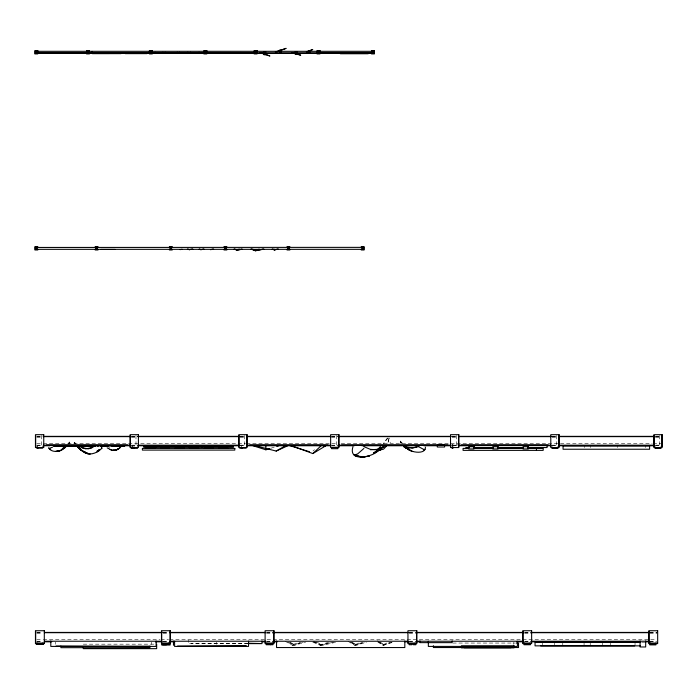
<?xml version="1.0" encoding="UTF-8"?>
<svg xmlns="http://www.w3.org/2000/svg" width="697" height="697" viewBox="0 0 697 697"><rect width="100%" height="100%" fill="white"/><g stroke="black" fill="none" stroke-linecap="round" stroke-linejoin="round"><path stroke-width="0.52" stroke-dasharray="3.48 2.61" d="M389.013 438.988L389.092 437.934M389.013 438.256L388.037 443.135M69.073 443.344L69.526 441.994L69.273 443.64M388.839 439.519L388.037 442.412M69.221 443.388L69.526 442.804M68.933 443.414L69.491 442.02L68.393 443.205M387.427 437.995L383.446 443.257M387.994 437.951L383.446 443.98M67.844 444.529L69.491 442.752M312.988 451.011L314.521 449.696M378.576 641.989L382.914 644.795L388.595 642.277M382.914 644.795L384.317 644.795L389.998 642.277M350.504 642.303L354.738 644.795L361.403 642.103M354.738 644.795L356.42 644.795L363.085 642.103M287.966 642.303L292.452 644.795L299.51 642.103M292.452 644.795L294.692 644.795L301.749 642.103M377.704 641.937L382.914 645.3L392.385 642.042M382.914 645.3L393.788 642.042M270.854 448.241L274.818 446.995M347.969 641.31L354.738 645.3L365.123 642.042M354.738 645.3L356.42 645.3L366.805 642.042M313.615 641.937L320.176 644.795L329.454 642.024M320.176 644.795L322.702 644.795L331.972 642.024M285.282 641.31L292.452 645.3L303.543 642.007M292.452 645.3L294.692 645.3L305.783 642.007M312.683 642.042L320.176 645.3L333.575 642.19M320.176 645.3L322.702 645.3L336.093 642.19M36.767 436.357L42.203 436.357M131.35 436.357L136.786 436.357M240.073 436.357L245.51 436.357M331.406 436.357L336.843 436.357M452.092 436.357L457.528 436.357M552.111 436.357L557.548 436.357M655.407 436.357L661.923 436.357M36.767 436.636L42.203 436.636M131.35 436.636L136.786 436.636M240.073 436.636L245.51 436.636M331.406 436.636L336.843 436.636M452.092 436.636L457.528 436.636M552.111 436.636L557.548 436.636M655.407 436.636L661.923 436.636M36.767 437.481L42.203 437.481M131.35 437.481L136.786 437.481M240.073 437.481L245.51 437.481M331.406 437.481L336.843 437.481M452.092 437.481L457.528 437.481M552.111 437.481L557.548 437.481M655.407 437.481L661.923 437.481M36.767 443.362L42.203 443.362M43.284 443.362L245.51 443.362M246.599 443.362L336.843 443.362M341.19 443.362L652.139 443.362M653.228 443.362L660.834 443.362M36.767 445.183L42.203 445.183M131.35 445.183L136.786 445.183M240.073 445.183L245.51 445.183M331.406 445.183L336.843 445.183M452.092 445.183L457.528 445.183M552.111 445.183L557.548 445.183M655.407 445.183L660.834 445.183M36.767 445.74L42.203 445.74M131.35 445.74L136.786 445.74M240.073 445.74L245.51 445.74M331.406 445.74L336.843 445.74M452.092 445.74L457.528 445.74M552.111 445.74L557.548 445.74M655.407 445.74L660.834 445.74M96.656 446.158L98.817 446.158M96.656 446.446L98.817 446.446M36.767 632.414L42.212 632.414M163.081 632.414L168.526 632.414M266.524 632.414L273.058 632.414M409.174 632.414L415.708 632.414M524.597 632.414L531.131 632.414M649.822 632.414L657.445 632.414M36.767 632.693L42.212 632.693M163.081 632.693L168.526 632.693M266.524 632.693L273.058 632.693M409.174 632.693L415.708 632.693M524.597 632.693L531.131 632.693M649.822 632.693L657.445 632.693M36.767 633.529L42.212 633.529M163.081 633.529L168.526 633.529M266.524 633.529L273.058 633.529M409.174 633.529L415.708 633.529M524.597 633.529L531.131 633.529M649.822 633.529L657.445 633.529M36.767 639.419L42.212 639.419M43.301 639.419L159.813 639.419M160.902 639.419L168.526 639.419M169.615 639.419L656.356 639.419M36.767 641.231L42.212 641.231M163.081 641.231L168.526 641.231M266.524 641.231L273.058 641.231M409.174 641.231L415.708 641.231M524.597 641.231L531.131 641.231M649.822 641.231L656.356 641.231M36.767 641.798L42.212 641.798M163.081 641.798L168.526 641.798M266.524 641.798L273.058 641.798M409.174 641.798L415.708 641.798M524.597 641.798L531.131 641.798M649.822 641.798L656.356 641.798M641.58 642.216L644.838 642.216M452.78 643.052L515.292 643.052M247.94 643.253L191.117 643.505M247.94 643.505L188.321 643.619L188.321 640.116M83.291 644.176L156.668 644.176M316.142 641.937L322.702 644.795M313.328 641.223L322.702 645.3M290.213 642.303L294.692 644.795M289.316 642.312L294.692 645.3M352.185 642.303L356.42 644.795M351.34 642.312L356.42 645.3M452.013 444.259L454.139 445.522L457.328 444.224L457.328 445.017L454.139 446.019L452.013 444.764M379.97 641.989L384.317 644.795M377.365 640.813L384.317 645.3M402.361 443.187L400.348 441.07L400.949 443.527M401.69 443.214L400.348 441.802L400.784 443.606M74.422 443.065L74.858 443.545M75.555 443.527L74.422 442.334L75.45 443.527M74.867 443.475L74.178 442.264L74.361 443.44M401.28 443.414L400.348 441.07L400.923 443.405M659.728 435.52L659.728 446.446M645.683 445.88L645.683 447.561M635.037 642.216L635.037 644.943M617.673 445.88L617.673 447.561M610.389 642.216L610.389 644.943M602.269 642.216L602.269 644.943M590.507 445.88L590.507 447.561M590.228 642.216L590.228 644.943M584.626 445.88L584.626 447.561M584.069 642.216L584.069 644.943M562.775 642.216L562.775 644.943M556.659 435.52L556.659 446.446M554.376 642.216L554.376 644.943M542.614 642.216L542.614 644.943M513.21 642.312L513.21 644.359M456.396 435.52L456.396 446.446M390.181 442.133L390.181 442.856M336.52 435.52L336.52 446.446M244.656 435.52L244.656 446.446M216.323 642.19L216.323 644.263M151.624 642.12L151.624 644.272M135.985 435.52L135.985 446.446M55.281 642.12L55.281 644.272M41.323 435.52L41.323 446.446"/><path stroke-width="1.05" d="M87.787 453.817C92.797 454.714 98.721 451.865 101.779 448.258M352.97 446.699C347.759 462.738 373.575 457.337 379.325 449.582L376.223 451.978M101.771 447.875L101.405 448.319M35.329 53.469L37.403 53.251M86.881 53.251L89.077 53.251M87.003 53.469L86.881 51.003L88.972 51.116L88.972 53.355M35.399 249.517L37.472 249.299M37.35 247.06L35.399 247.06M149.759 53.251L151.955 53.251M204.23 53.251L206.434 53.251M95.498 249.299L97.693 249.299M97.563 247.06L95.62 247.06M254.51 53.251L256.705 53.251M169.711 249.299L171.915 249.299M171.784 247.06L169.841 247.06M317.388 53.251L319.583 53.251M224.329 249.299L226.525 249.299M226.403 247.06L224.451 247.06M371.858 53.251L373.932 53.251M287.347 249.299L289.543 249.299M289.421 247.06L287.469 247.06M361.569 249.299L363.642 249.517M363.642 247.06L361.691 247.06M386.565 446.019L383.516 449.182L378.21 450.454M380.396 447.622L374.28 453.198L377.486 450.602M377.486 449.879L380.396 446.89L377.251 450.096M379.76 448.258L373.792 453.294L376.833 451.255L373.583 453.25L379.682 449.129L374.908 452.362M291.668 445.74L312.857 453.581L321.073 445.74M119.579 448.127L118.202 449.042L120.668 447.274M363.886 448.459L357.718 453.852L355.034 454.914L356.925 455.35M377.608 450.184L379.325 448.859M63.096 448.258L64.324 447.343M377.513 450.297L380.327 448.389L378.724 449.382M376.746 451.578L379.813 449.365L377.312 451.125M62.373 448.763L64.22 447.465M119.666 448.049L115.58 450.227L111.433 450.009M62.251 448.772L63.488 447.979M379.447 449.574L375.91 451.691L381.642 448.624L375.622 451.595M385.798 445.949L377.922 450.611L380.466 449.722L378.427 450.349M99.14 449.835L97.075 451.116L99.366 449.696M97.075 451.848L99.366 450.428M378.654 449.434L383.603 446.594L377.033 449.365L370.455 449.757M312.857 453.581L325.839 445.74M378.776 449.6L380.928 448.328M63.383 448.607L65.457 447.326L62.12 449.487L65.823 446.899L60.874 450.384L55.699 451.403L59.28 451.037L62.695 449.286C59.411 452.257 50.768 452.571 48.581 447.674M52.563 447.178L49.034 448.511L50.742 449.277M255.259 445.74L276.169 451.064L285.5 445.74M375.012 452.283L380.327 449.112L377.922 450.611L381.093 449.243L376.415 451.281M109.054 447.065L109.525 446.821M323.434 446.62L325.272 445.74M93.067 447.317L88.327 448.851L82.019 447.735M276.169 451.064L287.748 445.74M306.384 51.918L312.753 49.461L307.29 51.953M423.602 449.922L424.97 449.417L423.488 449.321L418.583 446.655L412.746 447.953L406.909 447.038M91.899 447.735L85.583 448.851L80.852 447.317M275.367 51.935L286.145 48.346L276.343 52.005M416.275 447.038L411.901 447.979L407.527 447.474M253.011 445.74L265.897 449.8L269.861 448.554M276.796 446.368L278.783 445.74M239.489 249.16L236.884 249.665M252.654 249.212L255.285 250.223L259.232 249.186M272.17 249.099L274.191 249.883L277.815 249.134M274.191 249.883L278.521 249.134M234.026 249.073L236.884 250.162L241.641 249.195M236.884 250.162L242.347 249.195M250.894 249.047L255.285 250.728L263.178 249.117M255.285 250.728L263.884 249.117M379.133 450.166L379.804 450.035L377.896 450.332M182.1 249.265L180 249.631M213.195 249.186L210.468 249.631L213.613 249.186M199.124 249.169L200.753 249.631L203.681 249.186M200.753 249.631L204.099 249.186M187.397 249.169L189.183 249.631L192.416 249.186M189.183 249.631L192.834 249.186M376.938 449.757L370.368 449.365L363.79 446.594M279.915 50.698L280.621 50.698M308.274 50.698L309.956 50.698M308.762 51.256L309.468 51.256M35.678 51.534L36.932 51.534L36.932 52.989M373.592 51.534L372.329 51.534L372.329 52.989M264.024 51.813L265.705 51.813M295.249 51.813L296.931 51.813M88.833 52.658L150.003 52.658M151.711 52.658L204.474 52.658M206.19 52.658L254.753 52.658M319.339 52.658L372.102 52.658M279.427 52.798L281.109 52.798M308.274 52.798L309.956 52.798M35.678 52.989L92.178 52.989M120.424 52.989L149.759 52.989M151.937 52.989L204.09 52.989M206.26 52.989L294.273 52.989M296.443 52.989L322.519 52.989M368.155 52.989L373.592 52.989M109.281 53.495L92.196 53.495L92.196 51.395M92.265 53.634L121.043 53.634M340.345 53.747L368.182 53.747M37.83 246.607L34.92 246.607L34.92 249.97L37.83 249.97M95.141 246.607L98.05 246.607M169.354 246.607L172.272 246.607M223.972 246.607L226.882 246.607M286.99 246.607L289.9 246.607M361.212 246.607L364.122 246.607L364.122 249.97L361.212 249.97M35.678 247.452L363.364 247.365L363.364 249.326L35.678 249.326L35.678 247.365M35.678 247.592L37.08 247.592L37.08 249.047L35.678 249.047M363.364 247.592L361.961 247.592L361.961 249.047L363.364 249.047M100.882 249.439L115.162 249.439M274.191 249.378L274.888 249.378M95.141 249.97L98.05 249.97M169.354 249.97L172.272 249.97M223.972 249.97L226.882 249.97M286.99 249.97L289.9 249.97M255.285 250.223L255.982 250.223L254.231 249.552M43.284 436.357L130.269 436.357M137.875 436.357L238.993 436.357M246.599 436.357L330.317 436.357M337.932 436.357L451.003 436.357M458.609 436.357L551.031 436.357M558.637 436.357L654.317 436.357M43.284 436.636L130.269 436.636M137.875 436.636L238.993 436.636M246.599 436.636L330.317 436.636M337.932 436.636L451.003 436.636M458.609 436.636L551.031 436.636M558.637 436.636L654.317 436.636M46.316 445.043L127.542 445.043M249.657 445.043L328.078 445.043M341.521 445.043L447.944 445.043M461.388 445.043L548.217 445.043M43.284 445.183L130.269 445.183M137.875 445.183L238.993 445.183M246.599 445.183L330.317 445.183M337.932 445.183L451.003 445.183M458.609 445.183L551.031 445.183M558.637 445.183L654.317 445.183M43.284 445.74L49.809 445.74M53.068 445.74L95.472 445.74M99.819 445.74L108.523 445.74M110.692 445.74L120.485 445.74M122.655 445.74L130.269 445.74M137.875 445.74L238.993 445.74M246.599 445.74L330.317 445.74M337.932 445.74L354.242 445.74M361.848 445.74L381.416 445.74M385.763 445.74L419.472 445.74M423.82 445.74L436.871 445.74M444.477 445.74L451.003 445.74M458.609 445.74L473.829 445.74M546.675 445.74L551.031 445.74M558.637 445.74L654.317 445.74M53.442 446.158L95.576 446.158M99.898 446.158L108.54 446.158M110.692 446.158L124.737 446.158L112.853 446.446M54.523 446.446L95.576 446.446M100.978 446.446L107.46 446.446M469.116 447.561L465.875 447.561L469.116 447.84M473.446 447.561L492.91 447.561M498.189 447.561L523.186 447.561M527.516 447.561L547.093 447.561L547.093 445.601L474.274 445.601L474.274 447.561M473.446 447.84L492.91 447.84M498.311 447.84L523.186 447.84M527.516 447.84L543.73 447.561M239.716 448.119L246.154 448.119M146.1 448.197L154.908 448.197M160.667 448.197L169.476 448.197M175.235 448.197L184.043 448.197M189.793 448.197L198.601 448.197M204.36 448.197L213.169 448.197M218.919 448.197L227.727 448.197M37.812 448.406L37.089 448.406L37.089 446.725M242.094 448.406L241.362 448.406L241.362 446.725M468.523 448.406L463.069 448.406L463.069 450.367L543.172 450.367L543.172 448.406L527.821 448.406M473.864 448.406L493.406 448.406M497.606 448.406L523.499 448.406M44.39 632.414L161.992 632.414M169.615 632.414L265.435 632.414M273.058 632.414L408.085 632.414M416.797 632.414L523.508 632.414M531.131 632.414L648.733 632.414M44.39 632.693L161.992 632.693M169.615 632.693L265.435 632.693M273.058 632.693L408.085 632.693M416.797 632.693L523.508 632.693M531.131 632.693L648.733 632.693M44.39 641.231L161.992 641.231M169.615 641.231L265.435 641.231M273.058 641.231L408.085 641.231M416.797 641.231L523.508 641.231M531.131 641.231L648.733 641.231M44.39 641.798L51.735 641.798M155.457 641.798L161.992 641.798M169.615 641.798L173.971 641.798M262.168 641.798L265.435 641.798M273.058 641.798L277.415 641.798M404.818 641.798L408.085 641.798M416.797 641.798L420.064 641.798M516.974 641.798L523.508 641.798M531.131 641.798L640.02 641.798M645.466 641.798L648.733 641.798M640.491 642.216L535.052 642.216L535.052 645.858L640.491 645.858M44.077 643.052L35.678 643.052L35.678 631.29M265.339 643.052L273.738 643.052L273.738 631.29M408.181 643.052L416.579 643.052L416.579 631.29M516.372 643.052L518.524 643.052L518.524 647.539L433.386 647.539L433.386 645.744M531.41 643.052L523.011 643.052L523.011 631.29M657.445 643.052L649.046 643.052L649.046 631.29M249.012 643.253L259.737 643.505M248.977 643.619L261.976 643.619L261.976 640.987M411.84 643.732L415.063 643.732L415.063 643.087M655.929 643.732L649.743 643.758L649.743 644.873L655.903 644.873L655.929 643.087M165.912 643.897L170.112 643.897L170.112 645.013L161.713 645.013L161.713 643.897M149.951 646.276L55.838 646.276L149.951 646.642M360.053 456.744L363.555 457.014L354.242 455.42L360.715 456.805M90.227 454.069C84.668 454.069 80.504 449.783 76.836 446.141L81.209 450.245L77.106 446.428M357.152 455.437L357.875 455.568M356.969 455.35L354.242 454.697L356.176 455.185M412.668 451.586L406.778 448.197C410.333 452.536 425.867 454.932 425.44 447.178M187.815 249.169L189.61 249.631M292.496 52.545L300.712 55.176L291.468 52.658M199.551 249.169L201.172 249.631M289.987 445.74L309.416 451.7M405.541 446.925L406.063 447.091M86.367 452.623L87.787 453.085M260.826 52.597L269.905 56.013L259.824 52.658M234.723 249.073L237.581 250.162M251.6 249.047L255.982 250.728M110.048 449.478L111.555 450.053L107.199 447.866M272.875 249.099L274.888 249.883M405.018 446.664L406.307 447.308L404.513 446.333M406.307 448.032L403.964 447.021M403.999 446.385L405.454 447.143M405.933 447.831L407.815 448.851L404.513 447.065L409.165 449.783L404.068 446.193M85.522 452.318L83.37 451.133L85.653 452.397M85.653 453.12L81.087 450.14M405.933 447.108L407.553 448.049L405.305 446.577L407.318 447.936M405.706 446.611L408.564 448.746M405.706 447.343L407.353 448.31L405.828 447.404M408.564 449.469L410.611 450.715M404.033 446.298L405.584 447.256M409.008 449.007L406.935 447.631L408.86 448.938M406.177 447.587L407.928 448.912M407.928 448.18L406.403 447.047M79.109 447.631L80.512 448.885M404.382 445.941L406.403 447.779L404.312 445.88M661.923 435.52L661.923 446.446M660.948 446.864L660.948 448.406L655.067 448.406L655.067 446.864M660.242 448.406L656.043 448.406M654.082 435.52L654.082 446.446M650.554 643.087L650.554 643.732M645.683 640.979L645.683 646.973L640.081 646.973L640.081 640.979M634.758 645.858L540.654 645.858M558.855 435.52L558.855 446.446M557.879 446.864L557.879 448.406L551.998 448.406L551.998 446.864M536.455 448.406L536.455 450.367M530.434 643.619L530.434 644.734L523.987 644.734L523.987 643.619M529.894 643.087L529.894 643.732L524.519 643.732L524.519 643.087M517.409 641.284L517.409 646.415L428.341 646.415L428.341 641.284M510.962 647.679L464.193 647.679M458.591 435.52L458.591 446.446M452.884 446.725L452.884 448.406L452.161 448.406L452.161 446.725M452.153 640.952L452.153 642.634L419.942 642.634L419.942 640.952M415.882 643.619L415.882 644.734L413.391 644.734L413.391 643.619M411.875 643.619L411.875 644.734L409.156 644.734L409.156 643.619M404.818 641.057L404.818 647.539L276.543 647.539L276.543 641.057M373.949 53.355L373.949 51.116L371.963 51.116L371.963 53.355M363.729 247.165L363.729 249.413M338.716 435.52L338.716 446.446M319.479 53.355L319.479 51.116L317.492 51.116L317.492 53.355M319.113 52.989L319.113 51.534L317.849 51.534L317.849 52.989M296.931 52.658L296.931 54.34L295.249 54.34L295.249 52.658M296.443 52.38L296.443 53.913L295.737 53.913L295.737 52.38M281.109 51.909L281.109 50.132L279.427 50.132L279.427 51.909M272.231 643.087L272.231 643.732M270.549 643.758L270.549 644.734M266.855 643.087L266.855 643.732M265.897 445.74L265.897 449.8M265.705 52.798L265.705 54.758L264.024 54.758L264.024 52.798M265.208 52.38L265.208 54.34L264.512 54.34L264.512 52.38M256.601 53.355L256.601 51.116L254.614 51.116L254.614 53.355M256.235 52.989L256.235 51.534L254.971 51.534L254.971 52.989M248.533 641.162L248.533 646.415L174.59 646.415L174.59 641.162M246.921 52.484L246.921 53.103M246.851 435.52L246.851 446.446M246.677 52.484L246.668 53.103L248.602 53.103L240.517 52.484M239.01 435.52L239.01 446.446M236.841 52.484L236.841 53.103M236.588 52.484L236.588 53.103L238.522 53.103L230.428 52.484M226.752 52.484L226.76 53.103M226.508 52.484L226.508 53.103L228.442 53.103L220.348 52.484M216.671 52.484L216.671 53.103M216.427 52.484L216.427 53.103L218.353 53.103L210.267 52.484M206.329 53.355L206.329 51.116L204.334 51.116L204.334 53.355M202.113 446.307L202.113 447.282M199.046 52.319L199.046 53.164L190.359 53.164L190.359 52.319M189.018 446.307L189.018 447.282M187.841 52.319L187.841 53.164L179.721 53.164L179.721 52.319M177.195 52.319L177.195 53.164L165.154 53.164L165.154 52.319M173.475 641.153L173.475 645.3M170.112 631.29L170.112 643.052L161.713 643.052L161.713 631.29M168.604 643.087L168.604 643.732L162.689 643.671L162.689 644.734L166.417 644.734L166.417 643.671M162.915 52.319L162.915 53.164L155.074 53.164L155.074 52.319M156.668 644.176L156.668 648.654L83.291 648.654L83.291 646.868M156.111 641.048L156.111 646.415L50.803 646.415L50.803 641.048M155.692 446.307L155.692 447.282M151.85 53.355L151.955 51.003L149.864 51.116L149.864 53.355M149.951 646.136L149.951 647.679L60.883 647.679L60.883 646.136M146.919 52.937L146.919 53.634L125.242 53.634L125.242 52.937M137.483 447.004L137.483 448.267L131.184 448.267L131.184 447.004M134.26 447.004L134.26 448.267M132.953 446.725L132.953 448.406L132.221 448.406L132.221 446.725M130.339 435.52L130.339 446.446M101.779 447.526L101.771 448.607M88.615 52.989L88.615 51.534L87.352 51.534L87.352 52.989M86.846 53.05L37.438 53.05M42.709 643.732L42.709 644.455M42.534 446.864L42.534 448.119L37.22 448.119L37.22 446.864M42.569 643.087L42.569 643.732M37.298 53.355L37.298 51.116L35.312 51.116L35.312 53.355M37.185 643.087L37.185 643.732M37.046 643.732L37.046 644.455M35.678 435.52L35.678 446.446M35.312 247.165L35.312 249.413M117.035 449.696L118.412 448.92L115.58 450.227L117.035 449.696M369.236 456.073L362.963 457.023L369.236 456.073M115.667 450.201L112.818 450.34L115.667 450.201M37.76 50.559L34.85 50.559L34.85 53.913L37.76 53.913L37.76 50.559M89.434 50.559L86.524 50.559L86.524 53.913L89.434 53.913L89.434 50.559M152.312 50.559L149.402 50.559L149.402 53.913L152.312 53.913L152.312 50.559M206.791 50.559L203.873 50.559L203.873 53.913L206.791 53.913L206.791 50.559M257.062 50.559L254.152 50.559L254.152 53.913L257.062 53.913L257.062 50.559M319.94 50.559L317.03 50.559L317.03 53.913L319.94 53.913L319.94 50.559M374.411 50.559L371.501 50.559L371.501 53.913L374.411 53.913L374.411 50.559M373.592 51.308L35.678 51.308L35.678 53.268L373.592 53.268L373.592 51.308M151.484 51.534L150.23 51.534L150.23 52.989L151.484 52.989L151.484 51.534M205.964 51.534L204.7 51.534L204.7 52.989L205.964 52.989L205.964 51.534M368.46 52.824L322.702 52.824L322.702 53.381L368.46 53.381L368.46 52.824M97.292 247.592L95.89 247.592L95.89 249.047L97.292 249.047L97.292 247.592M171.514 247.592L170.112 247.592L170.112 249.047L171.514 249.047L171.514 247.592M226.124 247.592L224.73 247.592L224.73 249.047L226.124 249.047L226.124 247.592M289.142 247.592L287.748 247.592L287.748 249.047L289.142 249.047L289.142 247.592M43.745 434.675L35.451 434.675L35.451 447.561L43.745 447.561L43.745 434.675M138.407 434.675L130.121 434.675L130.121 447.561L138.407 447.561L138.407 434.675M247.078 434.675L238.783 434.675L238.783 447.561L247.078 447.561L247.078 434.675M338.942 434.675L330.648 434.675L330.648 447.561L338.942 447.561L338.942 434.675M458.818 434.675L450.523 434.675L450.523 447.561L458.818 447.561L458.818 434.675M559.081 434.675L550.796 434.675L550.796 447.561L559.081 447.561L559.081 434.675M662.15 434.675L653.856 434.675L653.856 447.561L662.15 447.561L662.15 434.675M444.59 445.322L437.307 445.322L437.307 447.004L444.59 447.004L444.59 445.322M649.604 445.88L563.063 445.88L563.063 449.243L649.604 449.243L649.604 445.88M233.408 446.307L143.782 446.307L143.782 447.282L233.408 447.282L233.408 446.307M473.995 446.725L468.672 446.725L468.672 448.964L473.995 448.964L473.995 446.725M498.085 446.725L492.762 446.725L492.762 448.964L498.085 448.964L498.085 446.725M528.326 446.725L523.011 446.725L523.011 448.964L528.326 448.964L528.326 446.725M337.879 447.282L331.58 447.282L331.58 448.685L337.879 448.685L337.879 447.282M234.811 448.406L142.388 448.406L142.388 450.088L234.811 450.088L234.811 448.406M44.303 630.733L35.451 630.733L35.451 643.619L44.303 643.619L44.303 630.733M170.338 630.733L161.486 630.733L161.486 643.619L170.338 643.619L170.338 630.733M273.965 630.733L265.113 630.733L265.113 643.619L273.965 643.619L273.965 630.733M416.806 630.733L407.954 630.733L407.954 643.619L416.806 643.619L416.806 630.733M531.637 630.733L522.785 630.733L522.785 643.619L531.637 643.619L531.637 630.733M657.672 630.733L648.82 630.733L648.82 643.619L657.672 643.619L657.672 630.733M43.38 643.732L36.375 643.732L36.375 644.455L43.38 644.455L43.38 643.732M272.902 643.758L266.176 643.758L266.176 644.734L272.902 644.734L272.902 643.758M514.046 645.858L461.388 645.858L461.388 647.818L514.046 647.818L514.046 645.858M246.294 646.049L177.395 646.302L246.294 646.049"/></g></svg>
